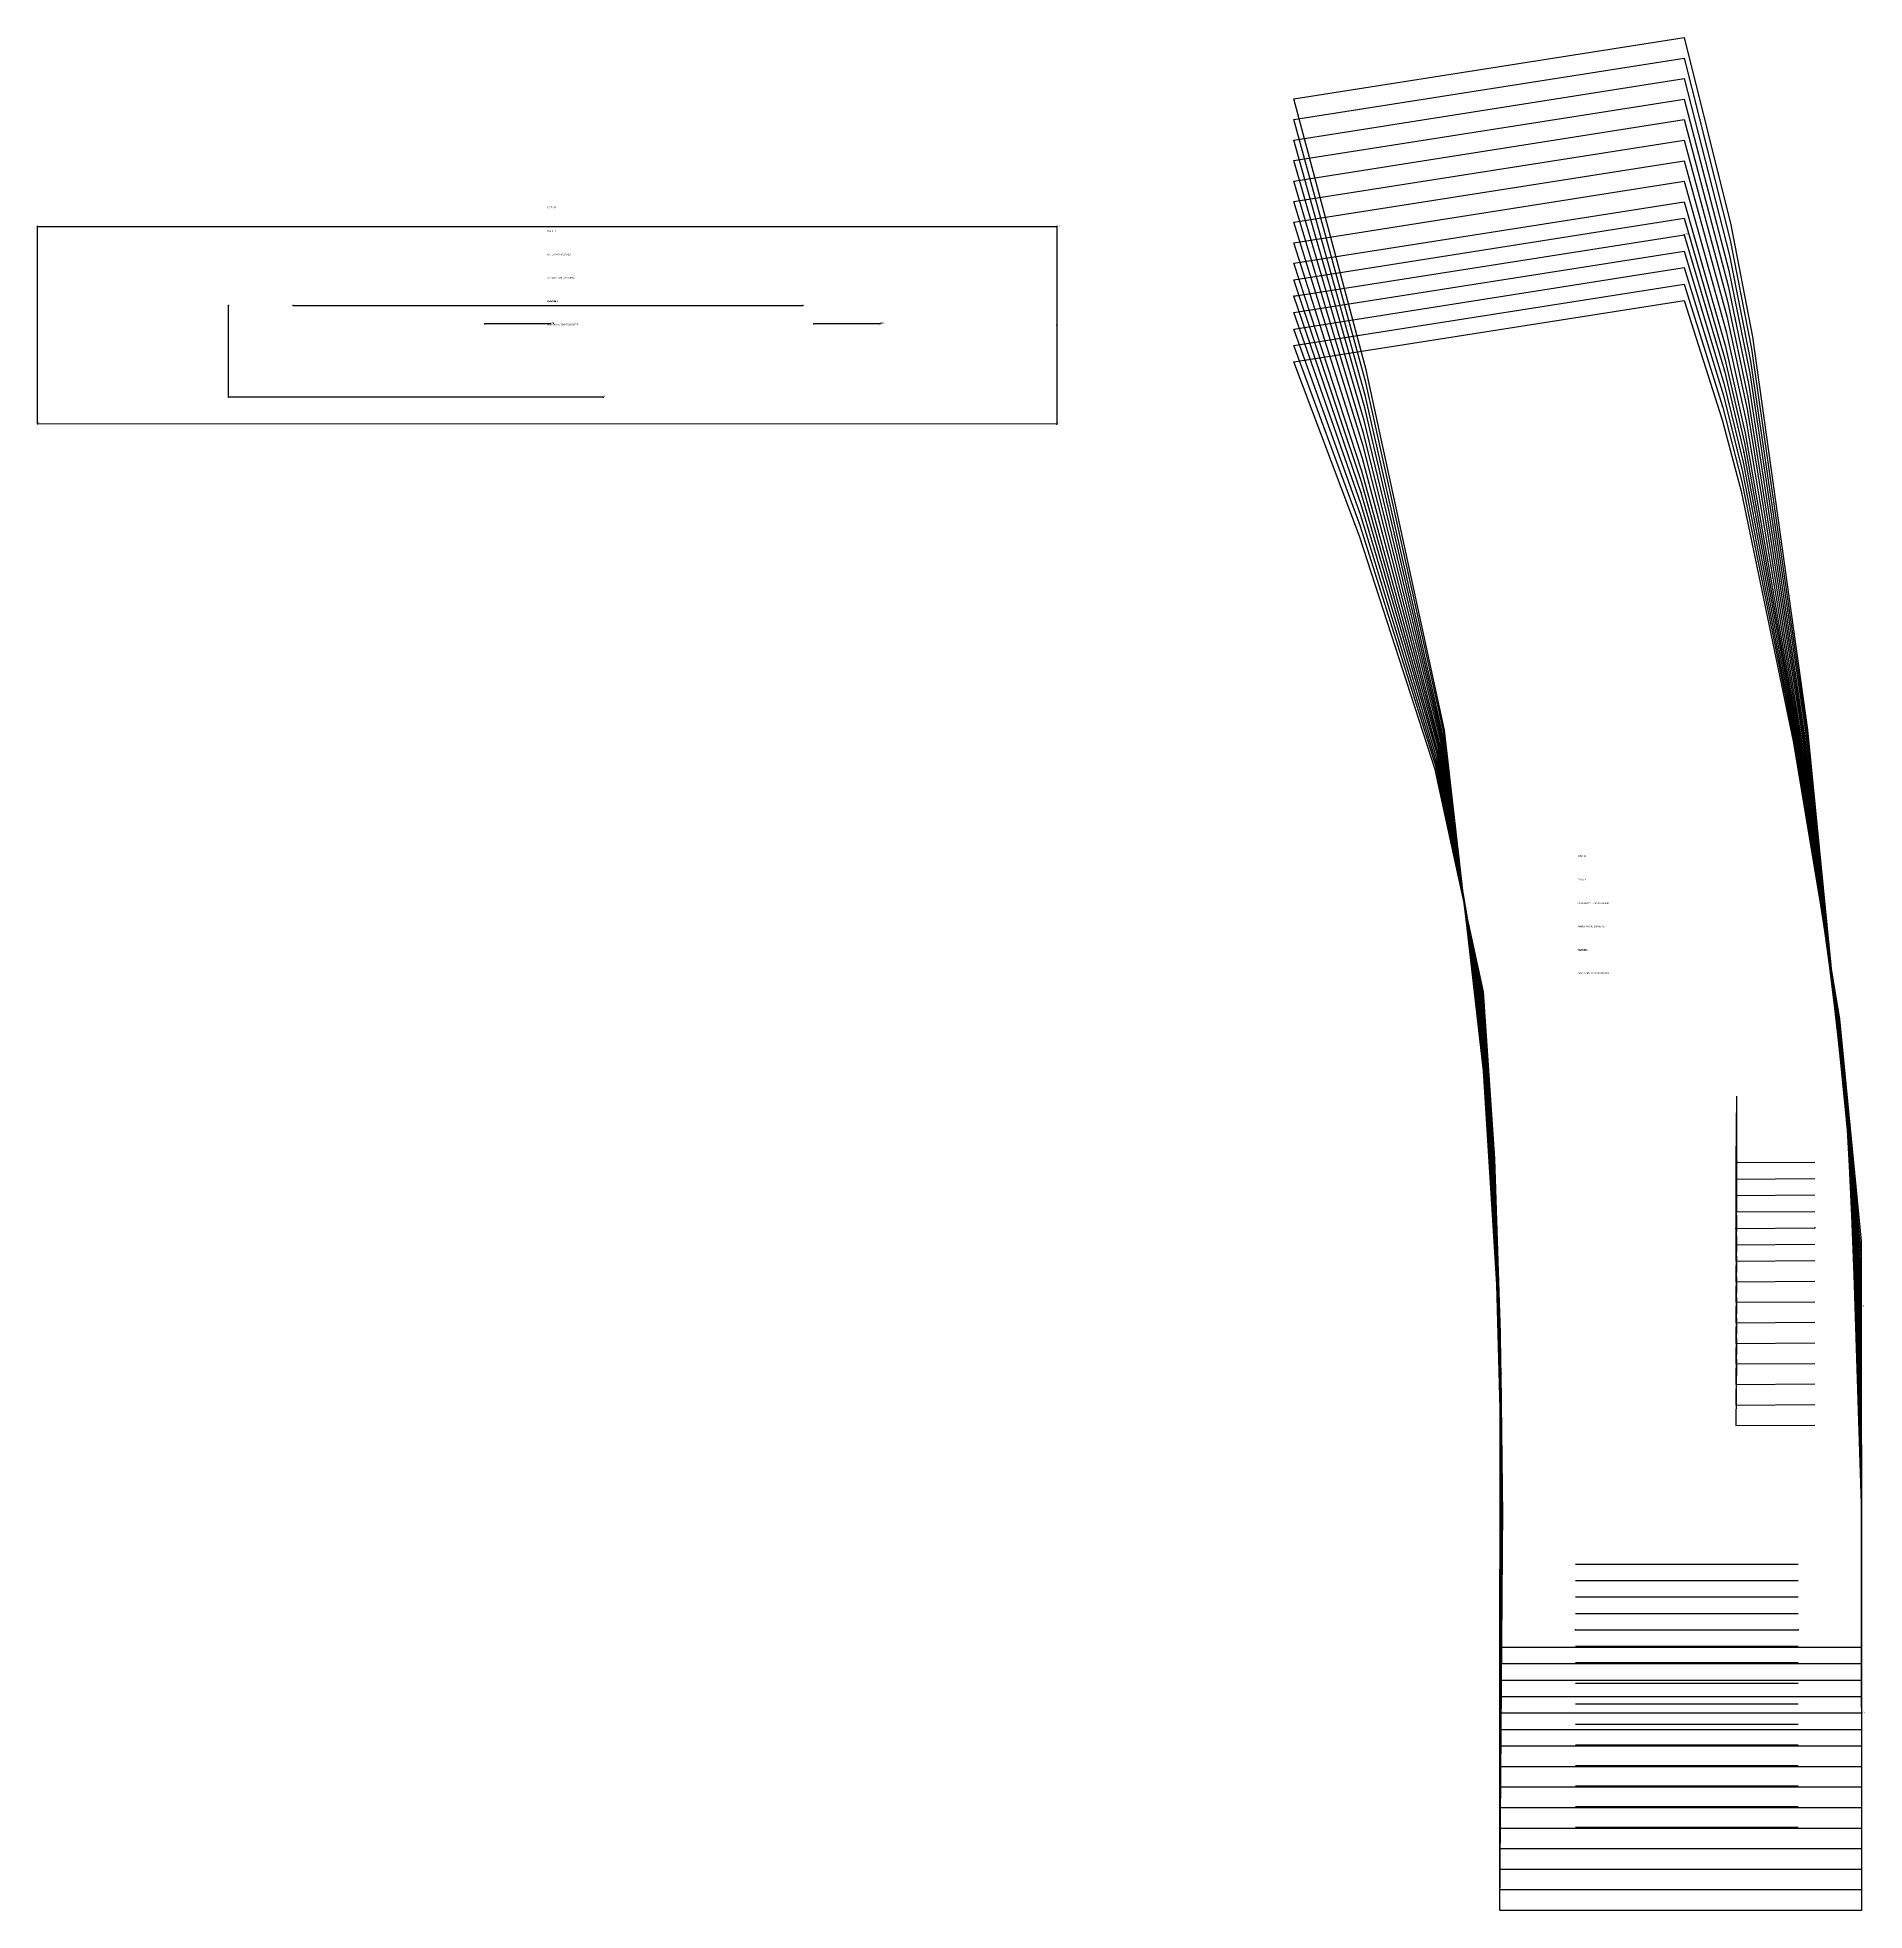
# Model space of a CAD drawing. Extents: x -42 to 1612, y -371 to 609.
# Drawn here: x 179.3 to 457.1, y -355.3 to -70.5 of the extents above; entities that cross this region are included whole.
import ezdxf

# ---------------------------------------------------------------- set-up
doc = ezdxf.new("R2010")
doc.units = 0

# ---------------------------------------------------------------- blocks, each defined once
blk = doc.blocks.new('GMX731XS17YP_42')
at = {"layer": '1'}
for points in [[(179.3012, -129.2429), (179.3012, -99.2302)], [(179.3012, -99.2302), (334.3174, -99.2302)], [(334.3174, -99.2302), (334.3123, -114.2315), (334.3123, -114.2315), (334.3174, -129.2835)], [(334.3174, -129.2835), (179.3012, -129.2429)]]:
    blk.add_lwpolyline(points, dxfattribs=at)
at = {"layer": '5'}
blk.add_line((218.1708, -111.2495), (295.7018, -111.2495), dxfattribs=at)
at = {"layer": '7'}
blk.add_line((218.1708, -111.2495), (295.7018, -111.2495), dxfattribs=at)
at = {"layer": '8'}
for p, q in [((257.3401, -114.0054), (247.3402, -114.0054)), ((307.3985, -114.0308), (297.368, -114.0308))]:
    blk.add_line(p, q, dxfattribs=at)
blk.add_lwpolyline([(265.3437, -125.1916), (208.3359, -125.1916), (208.3359, -111.2495)], dxfattribs=at)
at = {"layer": '1'}
for s, p in [('SIZE: 42', (256.8093, -110.7009)), ('Piece Name: GMX731XS17YP', (256.8093, -114.2569))]:
    blk.add_text(s, height=0.25, dxfattribs=at).set_placement(p)
blk = doc.blocks.new('GMX731XS17YP_44')
at = {"layer": '1'}
for points in [[(179.3012, -129.2429), (179.3012, -99.2302)], [(179.3012, -99.2302), (334.3174, -99.2302)], [(334.3174, -99.2302), (334.3123, -114.2315), (334.3123, -114.2315), (334.3174, -129.2835)], [(334.3174, -129.2835), (179.3012, -129.2429)]]:
    blk.add_lwpolyline(points, dxfattribs=at)
at = {"layer": '5'}
blk.add_line((218.1708, -111.2495), (295.7018, -111.2495), dxfattribs=at)
at = {"layer": '7'}
blk.add_line((218.1708, -111.2495), (295.7018, -111.2495), dxfattribs=at)
at = {"layer": '8'}
for p, q in [((257.3401, -114.0054), (247.3402, -114.0054)), ((307.3985, -114.0308), (297.368, -114.0308))]:
    blk.add_line(p, q, dxfattribs=at)
blk.add_lwpolyline([(265.3437, -125.1916), (208.3359, -125.1916), (208.3359, -111.2495)], dxfattribs=at)
at = {"layer": '1'}
for s, p in [('SIZE: 44', (256.8093, -110.7009)), ('Piece Name: GMX731XS17YP', (256.8093, -114.2569))]:
    blk.add_text(s, height=0.25, dxfattribs=at).set_placement(p)
blk = doc.blocks.new('GMX731XS17YP_46')
at = {"layer": '1'}
for points in [[(179.3012, -129.2429), (179.3012, -99.2302)], [(179.3012, -99.2302), (334.3174, -99.2302)], [(334.3174, -99.2302), (334.3123, -114.2315), (334.3123, -114.2315), (334.3174, -129.2835)], [(334.3174, -129.2835), (179.3012, -129.2429)]]:
    blk.add_lwpolyline(points, dxfattribs=at)
at = {"layer": '5'}
blk.add_line((218.1708, -111.2495), (295.7018, -111.2495), dxfattribs=at)
at = {"layer": '7'}
blk.add_line((218.1708, -111.2495), (295.7018, -111.2495), dxfattribs=at)
at = {"layer": '8'}
for p, q in [((257.3401, -114.0054), (247.3402, -114.0054)), ((307.3985, -114.0308), (297.368, -114.0308))]:
    blk.add_line(p, q, dxfattribs=at)
blk.add_lwpolyline([(265.3437, -125.1916), (208.3359, -125.1916), (208.3359, -111.2495)], dxfattribs=at)
at = {"layer": '1'}
for s, p in [('SIZE: 46', (256.8093, -110.7009)), ('Piece Name: GMX731XS17YP', (256.8093, -114.2569))]:
    blk.add_text(s, height=0.25, dxfattribs=at).set_placement(p)
blk = doc.blocks.new('GMX731XS17YP_48')
at = {"layer": '1'}
for points in [[(179.3012, -129.2429), (179.3012, -99.2302)], [(179.3012, -99.2302), (334.3174, -99.2302)], [(334.3174, -99.2302), (334.3123, -114.2315), (334.3123, -114.2315), (334.3174, -129.2835)], [(334.3174, -129.2835), (179.3012, -129.2429)]]:
    blk.add_lwpolyline(points, dxfattribs=at)
at = {"layer": '5'}
blk.add_line((218.1708, -111.2495), (295.7018, -111.2495), dxfattribs=at)
at = {"layer": '7'}
blk.add_line((218.1708, -111.2495), (295.7018, -111.2495), dxfattribs=at)
at = {"layer": '8'}
for p, q in [((257.3401, -114.0054), (247.3402, -114.0054)), ((307.3985, -114.0308), (297.368, -114.0308))]:
    blk.add_line(p, q, dxfattribs=at)
blk.add_lwpolyline([(265.3437, -125.1916), (208.3359, -125.1916), (208.3359, -111.2495)], dxfattribs=at)
at = {"layer": '1'}
for s, p in [('SIZE: 48', (256.8093, -110.7009)), ('Piece Name: GMX731XS17YP', (256.8093, -114.2569))]:
    blk.add_text(s, height=0.25, dxfattribs=at).set_placement(p)
blk = doc.blocks.new('GMX731XS17YP_50')
at = {"layer": '1'}
for points in [[(179.3012, -129.2429), (179.3012, -99.2302)], [(179.3012, -99.2302), (334.3174, -99.2302)], [(334.3174, -99.2302), (334.3123, -114.2315), (334.3123, -114.2315), (334.3174, -129.2835)], [(334.3174, -129.2835), (179.3012, -129.2429)]]:
    blk.add_lwpolyline(points, dxfattribs=at)
at = {"layer": '2'}
for p in [(179.3012, -99.2302), (179.3012, -99.2302), (334.3174, -99.2302), (334.3174, -99.2302), (208.3359, -111.2495), (218.1708, -111.2495), (295.7018, -111.2495), (247.3402, -114.0054), (257.3401, -114.0054), (297.368, -114.0308), (307.3985, -114.0308), (334.3123, -114.2315), (334.3123, -114.2315), (208.3359, -125.1916), (265.3437, -125.1916), (179.3012, -129.2429), (179.3012, -129.2429), (334.3174, -129.2835), (334.3174, -129.2835)]:
    blk.add_point(p, dxfattribs=at)
at = {"layer": '4'}
blk.add_point((334.3123, -114.2315, -3.998), dxfattribs=at)
at = {"layer": '5'}
blk.add_line((218.1708, -111.2495), (295.7018, -111.2495), dxfattribs=at)
at = {"layer": '7'}
blk.add_line((218.1708, -111.2495), (295.7018, -111.2495), dxfattribs=at)
at = {"layer": '8'}
for p, q in [((257.3401, -114.0054), (247.3402, -114.0054)), ((307.3985, -114.0308), (297.368, -114.0308))]:
    blk.add_line(p, q, dxfattribs=at)
blk.add_lwpolyline([(265.3437, -125.1916), (208.3359, -125.1916), (208.3359, -111.2495)], dxfattribs=at)
at = {"layer": '1'}
for s, p in [('SIZE: 50', (256.8093, -96.4769)), ('Fabric: 1', (256.8093, -100.0329)), ('CATEGORY: PLACKET', (256.8093, -103.5889)), ('ANNOTATION: 1XFABRIC', (256.8093, -107.1449)), ('Quantity: 1', (256.8093, -110.7009)), ('Piece Name: GMX731XS17YP', (256.8093, -114.2569))]:
    blk.add_text(s, height=0.25, dxfattribs=at).set_placement(p)
at = {"layer": '2'}
for s, p in [('# 2', (179.3012, -99.2302)), ('# 3', (334.3174, -99.2302)), ('# 1', (179.3012, -129.2429)), ('# 5', (179.3012, -129.2429)), ('# 4', (334.3174, -129.2835))]:
    blk.add_text(s, height=0.25, dxfattribs=at).set_placement(p)
at = {"layer": '8'}
for s, p in [('NM', (257.3401, -114.0054)), ('NM', (307.3985, -114.0308)), ('B', (265.3437, -125.1916))]:
    blk.add_text(s, height=0.25, dxfattribs=at).set_placement(p)
blk = doc.blocks.new('GMX731XS17YP_52')
at = {"layer": '1'}
for points in [[(179.3012, -129.2429), (179.3012, -99.2302)], [(179.3012, -99.2302), (334.3174, -99.2302)], [(334.3174, -99.2302), (334.3123, -114.2315), (334.3123, -114.2315), (334.3174, -129.2835)], [(334.3174, -129.2835), (179.3012, -129.2429)]]:
    blk.add_lwpolyline(points, dxfattribs=at)
at = {"layer": '5'}
blk.add_line((218.1708, -111.2495), (295.7018, -111.2495), dxfattribs=at)
at = {"layer": '7'}
blk.add_line((218.1708, -111.2495), (295.7018, -111.2495), dxfattribs=at)
at = {"layer": '8'}
for p, q in [((257.3401, -114.0054), (247.3402, -114.0054)), ((307.3985, -114.0308), (297.368, -114.0308))]:
    blk.add_line(p, q, dxfattribs=at)
blk.add_lwpolyline([(265.3437, -125.1916), (208.3359, -125.1916), (208.3359, -111.2495)], dxfattribs=at)
at = {"layer": '1'}
for s, p in [('SIZE: 52', (256.8093, -110.7009)), ('Piece Name: GMX731XS17YP', (256.8093, -114.2569))]:
    blk.add_text(s, height=0.25, dxfattribs=at).set_placement(p)
blk = doc.blocks.new('GMX731XS17YP_54')
at = {"layer": '1'}
for points in [[(179.3012, -129.2429), (179.3012, -99.2302)], [(179.3012, -99.2302), (334.3174, -99.2302)], [(334.3174, -99.2302), (334.3123, -114.2315), (334.3123, -114.2315), (334.3174, -129.2835)], [(334.3174, -129.2835), (179.3012, -129.2429)]]:
    blk.add_lwpolyline(points, dxfattribs=at)
at = {"layer": '5'}
blk.add_line((218.1708, -111.2495), (295.7018, -111.2495), dxfattribs=at)
at = {"layer": '7'}
blk.add_line((218.1708, -111.2495), (295.7018, -111.2495), dxfattribs=at)
at = {"layer": '8'}
for p, q in [((257.3401, -114.0054), (247.3402, -114.0054)), ((307.3985, -114.0308), (297.368, -114.0308))]:
    blk.add_line(p, q, dxfattribs=at)
blk.add_lwpolyline([(265.3437, -125.1916), (208.3359, -125.1916), (208.3359, -111.2495)], dxfattribs=at)
at = {"layer": '1'}
for s, p in [('SIZE: 54', (256.8093, -110.7009)), ('Piece Name: GMX731XS17YP', (256.8093, -114.2569))]:
    blk.add_text(s, height=0.25, dxfattribs=at).set_placement(p)
blk = doc.blocks.new('GMX731XS17YP_56')
at = {"layer": '1'}
for points in [[(179.3012, -129.2429), (179.3012, -99.2302)], [(179.3012, -99.2302), (334.3174, -99.2302)], [(334.3174, -99.2302), (334.3123, -114.2315), (334.3123, -114.2315), (334.3174, -129.2835)], [(334.3174, -129.2835), (179.3012, -129.2429)]]:
    blk.add_lwpolyline(points, dxfattribs=at)
at = {"layer": '5'}
blk.add_line((218.1708, -111.2495), (295.7018, -111.2495), dxfattribs=at)
at = {"layer": '7'}
blk.add_line((218.1708, -111.2495), (295.7018, -111.2495), dxfattribs=at)
at = {"layer": '8'}
for p, q in [((257.3401, -114.0054), (247.3402, -114.0054)), ((307.3985, -114.0308), (297.368, -114.0308))]:
    blk.add_line(p, q, dxfattribs=at)
blk.add_lwpolyline([(265.3437, -125.1916), (208.3359, -125.1916), (208.3359, -111.2495)], dxfattribs=at)
at = {"layer": '1'}
for s, p in [('SIZE: 56', (256.8093, -110.7009)), ('Piece Name: GMX731XS17YP', (256.8093, -114.2569))]:
    blk.add_text(s, height=0.25, dxfattribs=at).set_placement(p)
blk = doc.blocks.new('GMX731XS17YP_58')
at = {"layer": '1'}
for points in [[(179.3012, -129.2429), (179.3012, -99.2302)], [(179.3012, -99.2302), (334.3174, -99.2302)], [(334.3174, -99.2302), (334.3123, -114.2315), (334.3123, -114.2315), (334.3174, -129.2835)], [(334.3174, -129.2835), (179.3012, -129.2429)]]:
    blk.add_lwpolyline(points, dxfattribs=at)
at = {"layer": '5'}
blk.add_line((218.1708, -111.2495), (295.7018, -111.2495), dxfattribs=at)
at = {"layer": '7'}
blk.add_line((218.1708, -111.2495), (295.7018, -111.2495), dxfattribs=at)
at = {"layer": '8'}
for p, q in [((257.3401, -114.0054), (247.3402, -114.0054)), ((307.3985, -114.0308), (297.368, -114.0308))]:
    blk.add_line(p, q, dxfattribs=at)
blk.add_lwpolyline([(265.3437, -125.1916), (208.3359, -125.1916), (208.3359, -111.2495)], dxfattribs=at)
at = {"layer": '1'}
for s, p in [('SIZE: 58', (256.8093, -110.7009)), ('Piece Name: GMX731XS17YP', (256.8093, -114.2569))]:
    blk.add_text(s, height=0.25, dxfattribs=at).set_placement(p)
blk = doc.blocks.new('GMX731XS17YP_60')
at = {"layer": '1'}
for points in [[(179.3012, -129.2429), (179.3012, -99.2302)], [(179.3012, -99.2302), (334.3174, -99.2302)], [(334.3174, -99.2302), (334.3123, -114.2315), (334.3123, -114.2315), (334.3174, -129.2835)], [(334.3174, -129.2835), (179.3012, -129.2429)]]:
    blk.add_lwpolyline(points, dxfattribs=at)
at = {"layer": '5'}
blk.add_line((218.1708, -111.2495), (295.7018, -111.2495), dxfattribs=at)
at = {"layer": '7'}
blk.add_line((218.1708, -111.2495), (295.7018, -111.2495), dxfattribs=at)
at = {"layer": '8'}
for p, q in [((257.3401, -114.0054), (247.3402, -114.0054)), ((307.3985, -114.0308), (297.368, -114.0308))]:
    blk.add_line(p, q, dxfattribs=at)
blk.add_lwpolyline([(265.3437, -125.1916), (208.3359, -125.1916), (208.3359, -111.2495)], dxfattribs=at)
at = {"layer": '1'}
for s, p in [('SIZE: 60', (256.8093, -110.7009)), ('Piece Name: GMX731XS17YP', (256.8093, -114.2569))]:
    blk.add_text(s, height=0.25, dxfattribs=at).set_placement(p)
blk = doc.blocks.new('GMX731XS17YP_62')
at = {"layer": '1'}
for points in [[(179.3012, -129.2429), (179.3012, -99.2302)], [(179.3012, -99.2302), (334.3174, -99.2302)], [(334.3174, -99.2302), (334.3123, -114.2315), (334.3123, -114.2315), (334.3174, -129.2835)], [(334.3174, -129.2835), (179.3012, -129.2429)]]:
    blk.add_lwpolyline(points, dxfattribs=at)
at = {"layer": '5'}
blk.add_line((218.1708, -111.2495), (295.7018, -111.2495), dxfattribs=at)
at = {"layer": '7'}
blk.add_line((218.1708, -111.2495), (295.7018, -111.2495), dxfattribs=at)
at = {"layer": '8'}
for p, q in [((257.3401, -114.0054), (247.3402, -114.0054)), ((307.3985, -114.0308), (297.368, -114.0308))]:
    blk.add_line(p, q, dxfattribs=at)
blk.add_lwpolyline([(265.3437, -125.1916), (208.3359, -125.1916), (208.3359, -111.2495)], dxfattribs=at)
at = {"layer": '1'}
for s, p in [('SIZE: 62', (256.8093, -110.7009)), ('Piece Name: GMX731XS17YP', (256.8093, -114.2569))]:
    blk.add_text(s, height=0.25, dxfattribs=at).set_placement(p)
blk = doc.blocks.new('GMX731XS17YP_64')
at = {"layer": '1'}
for points in [[(179.3012, -129.2429), (179.3012, -99.2302)], [(179.3012, -99.2302), (334.3174, -99.2302)], [(334.3174, -99.2302), (334.3123, -114.2315), (334.3123, -114.2315), (334.3174, -129.2835)], [(334.3174, -129.2835), (179.3012, -129.2429)]]:
    blk.add_lwpolyline(points, dxfattribs=at)
at = {"layer": '5'}
blk.add_line((218.1708, -111.2495), (295.7018, -111.2495), dxfattribs=at)
at = {"layer": '7'}
blk.add_line((218.1708, -111.2495), (295.7018, -111.2495), dxfattribs=at)
at = {"layer": '8'}
for p, q in [((257.3401, -114.0054), (247.3402, -114.0054)), ((307.3985, -114.0308), (297.368, -114.0308))]:
    blk.add_line(p, q, dxfattribs=at)
blk.add_lwpolyline([(265.3437, -125.1916), (208.3359, -125.1916), (208.3359, -111.2495)], dxfattribs=at)
at = {"layer": '1'}
for s, p in [('SIZE: 64', (256.8093, -110.7009)), ('Piece Name: GMX731XS17YP', (256.8093, -114.2569))]:
    blk.add_text(s, height=0.25, dxfattribs=at).set_placement(p)
blk = doc.blocks.new('GMX731XS17C1_42')
at = {"layer": '1'}
for points in [[(370.3447, -119.8169), (429.7274, -110.4697)], [(429.7274, -110.4697), (435.5084, -128.6028), (438.3558, -139.4689), (446.3339, -177.7543), (453.3189, -219.7659), (456.6082, -253.5175), (456.6844, -315.3207)], [(401.668, -315.3207), (401.7671, -267.4976), (400.9137, -240.9927), (399.1737, -215.6207), (391.8433, -181.7726), (380.36, -146.3244), (370.3447, -119.8169)], [(456.6844, -315.3207), (401.668, -315.3207)]]:
    blk.add_lwpolyline(points, dxfattribs=at)
at = {"layer": '5'}
blk.add_line((413.1895, -302.6207), (447.0629, -302.6207), dxfattribs=at)
at = {"layer": '6'}
blk.add_line((456.6844, -315.3207), (401.668, -315.3207), dxfattribs=at)
at = {"layer": '7'}
blk.add_line((413.1895, -302.6207), (447.0629, -302.6207), dxfattribs=at)
at = {"layer": '8'}
blk.add_lwpolyline([(437.6649, -231.455), (437.5887, -241.5769), (449.5902, -241.488)], dxfattribs=at)
at = {"layer": '1'}
for s, p in [('SIZE: 42', (413.5146, -209.3392)), ('Piece Name: GMX731XS17C1', (413.5146, -212.8952))]:
    blk.add_text(s, height=0.25, dxfattribs=at).set_placement(p)
blk = doc.blocks.new('GMX731XS17C1_44')
at = {"layer": '1'}
for points in [[(370.3447, -117.3176), (429.7274, -107.9704)], [(429.7274, -107.9704), (435.5897, -126.7511), (438.465, -138.0033), (446.466, -177.6324), (453.4231, -221.107), (456.6082, -256.0168), (456.6844, -317.8201)], [(401.668, -317.8201), (401.7925, -269.0369), (400.934, -242.0011), (399.1737, -216.121), (391.9271, -181.2367), (380.4184, -144.6708), (370.3447, -117.3176)], [(456.6844, -317.8201), (401.668, -317.8201)]]:
    blk.add_lwpolyline(points, dxfattribs=at)
at = {"layer": '5'}
blk.add_line((413.1895, -305.1201), (447.0629, -305.1201), dxfattribs=at)
at = {"layer": '6'}
blk.add_line((456.6844, -317.8201), (401.668, -317.8201), dxfattribs=at)
at = {"layer": '7'}
blk.add_line((413.1895, -305.1201), (447.0629, -305.1201), dxfattribs=at)
at = {"layer": '8'}
blk.add_lwpolyline([(437.6649, -233.9544), (437.5887, -244.0763), (449.5902, -243.9874)], dxfattribs=at)
at = {"layer": '1'}
for s, p in [('SIZE: 44', (413.5146, -209.3392)), ('Piece Name: GMX731XS17C1', (413.5146, -212.8952))]:
    blk.add_text(s, height=0.25, dxfattribs=at).set_placement(p)
blk = doc.blocks.new('GMX731XS17C1_46')
at = {"layer": '1'}
for points in [[(370.3447, -114.8182), (429.7274, -105.471)], [(429.7274, -105.471), (435.6685, -124.902), (438.5717, -136.5377), (446.6006, -177.5079), (453.5247, -222.4456), (456.6082, -258.5162), (456.6844, -320.3195)], [(401.668, -320.3195), (401.8179, -270.5786), (400.9568, -243.012), (399.1737, -216.6214), (392.0084, -180.7033), (380.4768, -143.0198), (370.3447, -114.8182)], [(456.6844, -320.3195), (401.668, -320.3195)]]:
    blk.add_lwpolyline(points, dxfattribs=at)
at = {"layer": '5'}
blk.add_line((413.1895, -307.6194), (447.0629, -307.6194), dxfattribs=at)
at = {"layer": '6'}
blk.add_line((456.6844, -320.3195), (401.668, -320.3195), dxfattribs=at)
at = {"layer": '7'}
blk.add_line((413.1895, -307.6194), (447.0629, -307.6194), dxfattribs=at)
at = {"layer": '8'}
blk.add_lwpolyline([(437.6649, -236.4537), (437.5887, -246.5756), (449.5902, -246.4867)], dxfattribs=at)
at = {"layer": '1'}
for s, p in [('SIZE: 46', (413.5146, -209.3392)), ('Piece Name: GMX731XS17C1', (413.5146, -212.8952))]:
    blk.add_text(s, height=0.25, dxfattribs=at).set_placement(p)
blk = doc.blocks.new('GMX731XS17C1_48')
at = {"layer": '1'}
for points in [[(370.3447, -112.3189), (429.7274, -102.9717)], [(429.7274, -102.9717), (435.7498, -123.0503), (438.6784, -135.0722), (446.7353, -177.386), (453.6288, -223.7842), (456.6082, -261.0155), (456.6844, -322.8188)], [(401.668, -322.8188), (401.8433, -272.1204), (400.9797, -244.0204), (399.1737, -217.1218), (392.0897, -180.1673), (380.5352, -141.3688), (370.3447, -112.3189)], [(456.6844, -322.8188), (401.668, -322.8188)]]:
    blk.add_lwpolyline(points, dxfattribs=at)
at = {"layer": '5'}
blk.add_line((413.1895, -310.1188), (447.0629, -310.1188), dxfattribs=at)
at = {"layer": '6'}
blk.add_line((456.6844, -322.8188), (401.668, -322.8188), dxfattribs=at)
at = {"layer": '7'}
blk.add_line((413.1895, -310.1188), (447.0629, -310.1188), dxfattribs=at)
at = {"layer": '8'}
blk.add_lwpolyline([(437.6649, -238.9531), (437.5887, -249.075), (449.5902, -248.9861)], dxfattribs=at)
at = {"layer": '1'}
for s, p in [('SIZE: 48', (413.5146, -209.3392)), ('Piece Name: GMX731XS17C1', (413.5146, -212.8952))]:
    blk.add_text(s, height=0.25, dxfattribs=at).set_placement(p)
blk = doc.blocks.new('GMX731XS17C1_50')
at = {"layer": '1'}
for points in [[(370.3447, -109.8195), (429.7274, -100.4723)], [(429.7274, -100.4723), (435.831, -121.1987), (438.7876, -133.6041), (446.8699, -177.2616), (453.733, -225.1228), (456.6082, -263.5149), (456.6844, -325.3182)], [(401.668, -325.3182), (401.8712, -273.6597), (401.0025, -245.0288), (399.1737, -217.6222), (392.1735, -179.6314), (380.5962, -139.7153), (370.3447, -109.8195)], [(456.6844, -325.3182), (401.668, -325.3182)]]:
    blk.add_lwpolyline(points, dxfattribs=at)
at = {"layer": '2'}
for p in [(429.7274, -100.4723), (429.7274, -100.4723), (370.3447, -109.8195), (370.3447, -109.8195), (435.831, -121.1987), (446.8699, -177.2616), (437.6649, -241.4525), (437.5887, -251.5744), (449.5902, -251.4854), (456.6082, -263.5149), (413.1895, -312.6182), (447.0629, -312.6182), (401.668, -325.3182), (456.6844, -325.3182), (456.6844, -325.3182)]:
    blk.add_point(p, dxfattribs=at)
at = {"layer": '3'}
for p in [(438.7876, -133.6041), (380.5962, -139.7153), (392.1735, -179.6314), (399.1737, -217.6222), (453.733, -225.1228), (401.0025, -245.0288), (401.8712, -273.6597)]:
    blk.add_point(p, dxfattribs=at)
at = {"layer": '4'}
for p in [(399.1737, -217.6222, -3.998), (401.668, -325.3182, -3.998), (456.6844, -325.3182, -3.998), (456.6844, -325.3182, -3.998)]:
    blk.add_point(p, dxfattribs=at)
at = {"layer": '5'}
blk.add_line((413.1895, -312.6182), (447.0629, -312.6182), dxfattribs=at)
at = {"layer": '6'}
blk.add_line((456.6844, -325.3182), (401.668, -325.3182), dxfattribs=at)
at = {"layer": '7'}
blk.add_line((413.1895, -312.6182), (447.0629, -312.6182), dxfattribs=at)
at = {"layer": '8'}
blk.add_lwpolyline([(437.6649, -241.4525), (437.5887, -251.5744), (449.5902, -251.4854)], dxfattribs=at)
at = {"layer": '1'}
for s, p in [('SIZE: 50', (413.5146, -195.1152)), ('Fabric: 1', (413.5146, -198.6712)), ('CATEGORY: UPPER COLLAR', (413.5146, -202.2272)), ('ANNOTATION: 1XFABRIC', (413.5146, -205.7832)), ('Quantity: 1', (413.5146, -209.3392)), ('Piece Name: GMX731XS17C1', (413.5146, -212.8952))]:
    blk.add_text(s, height=0.25, dxfattribs=at).set_placement(p)
at = {"layer": '2'}
for s, p in [('# 52', (429.7274, -100.4723)), ('# 52', (429.7274, -100.4723)), ('# 52', (370.3447, -109.8195)), ('# 52', (370.3447, -109.8195)), ('# 0', (456.6082, -263.5149)), ('# 0', (401.668, -325.3182)), ('# 0', (456.6844, -325.3182)), ('# 0', (456.6844, -325.3182))]:
    blk.add_text(s, height=0.25, dxfattribs=at).set_placement(p)
at = {"layer": '3'}
blk.add_text('# 1', height=0.25, dxfattribs=at).set_placement((399.1737, -217.6222))
at = {"layer": '8'}
blk.add_text('B', height=0.25, dxfattribs=at).set_placement((437.6649, -241.4525))
blk = doc.blocks.new('GMX731XS17C1_52')
at = {"layer": '1'}
for points in [[(370.3447, -107.3201), (429.7274, -97.9729)], [(429.7274, -97.9729), (435.9098, -119.3496), (438.8943, -132.1385), (447.002, -177.1396), (453.8345, -226.4639), (456.6082, -266.0143), (456.6844, -327.8175)], [(401.668, -327.8175), (401.8966, -275.2014), (401.0229, -246.0397), (399.1737, -218.1225), (392.2548, -179.098), (380.6546, -138.0643), (370.3447, -107.3201)], [(456.6844, -327.8175), (401.668, -327.8175)]]:
    blk.add_lwpolyline(points, dxfattribs=at)
at = {"layer": '5'}
blk.add_line((413.1895, -315.1175), (447.0629, -315.1175), dxfattribs=at)
at = {"layer": '6'}
blk.add_line((456.6844, -327.8175), (401.668, -327.8175), dxfattribs=at)
at = {"layer": '7'}
blk.add_line((413.1895, -315.1175), (447.0629, -315.1175), dxfattribs=at)
at = {"layer": '8'}
blk.add_lwpolyline([(437.6649, -243.9518), (437.5887, -254.0737), (449.5902, -253.9848)], dxfattribs=at)
at = {"layer": '1'}
for s, p in [('SIZE: 52', (413.5146, -209.3392)), ('Piece Name: GMX731XS17C1', (413.5146, -212.8952))]:
    blk.add_text(s, height=0.25, dxfattribs=at).set_placement(p)
blk = doc.blocks.new('GMX731XS17C1_54')
at = {"layer": '1'}
for points in [[(370.3447, -104.8208), (429.7274, -95.4736)], [(429.7274, -95.4736), (435.991, -117.4979), (439.0009, -130.6729), (447.1366, -177.0177), (453.9387, -227.8025), (456.6082, -268.5136), (456.6844, -330.3169)], [(401.668, -330.3169), (401.922, -276.7432), (401.0457, -247.0481), (399.1737, -218.6229), (392.3361, -178.5621), (380.713, -136.4133), (370.3447, -104.8208)], [(456.6844, -330.3169), (401.668, -330.3169)]]:
    blk.add_lwpolyline(points, dxfattribs=at)
at = {"layer": '5'}
blk.add_line((413.1895, -317.6169), (447.0629, -317.6169), dxfattribs=at)
at = {"layer": '6'}
blk.add_line((456.6844, -330.3169), (401.668, -330.3169), dxfattribs=at)
at = {"layer": '7'}
blk.add_line((413.1895, -317.6169), (447.0629, -317.6169), dxfattribs=at)
at = {"layer": '8'}
blk.add_lwpolyline([(437.6649, -246.4512), (437.5887, -256.5731), (449.5902, -256.4842)], dxfattribs=at)
at = {"layer": '1'}
for s, p in [('SIZE: 54', (413.5146, -209.3392)), ('Piece Name: GMX731XS17C1', (413.5146, -212.8952))]:
    blk.add_text(s, height=0.25, dxfattribs=at).set_placement(p)
blk = doc.blocks.new('GMX731XS17C1_56')
at = {"layer": '1'}
for points in [[(370.3447, -101.6966), (429.7274, -92.3494)], [(429.7274, -92.3494), (436.0901, -115.184), (439.1356, -128.8416), (447.3042, -176.8628), (454.0657, -229.4764), (456.6082, -271.6378), (456.6844, -333.4411)], [(401.668, -333.4411), (401.9474, -278.9098), (401.0686, -248.6838), (399.1737, -219.7482), (392.4529, -178.2217), (380.7943, -134.4905), (370.3447, -101.6966)], [(456.6844, -333.4411), (401.668, -333.4411)]]:
    blk.add_lwpolyline(points, dxfattribs=at)
at = {"layer": '5'}
blk.add_line((413.1895, -320.7411), (447.0629, -320.7411), dxfattribs=at)
at = {"layer": '6'}
blk.add_line((456.6844, -333.4411), (401.668, -333.4411), dxfattribs=at)
at = {"layer": '7'}
blk.add_line((413.1895, -320.7411), (447.0629, -320.7411), dxfattribs=at)
at = {"layer": '8'}
blk.add_lwpolyline([(437.6649, -249.5754), (437.5887, -259.6973), (449.5902, -259.6084)], dxfattribs=at)
at = {"layer": '1'}
for s, p in [('SIZE: 56', (413.5146, -209.3392)), ('Piece Name: GMX731XS17C1', (413.5146, -212.8952))]:
    blk.add_text(s, height=0.25, dxfattribs=at).set_placement(p)
blk = doc.blocks.new('GMX731XS17C1_58')
at = {"layer": '1'}
for points in [[(370.3447, -98.5724), (429.7274, -89.2252)], [(429.7274, -89.2252), (436.1917, -112.8726), (439.2702, -127.0077), (447.4719, -176.7104), (454.1952, -231.1502), (456.6082, -274.762), (456.6844, -336.5653)], [(401.668, -336.5653), (401.9728, -281.0739), (401.0889, -250.317), (399.1737, -220.8734), (392.5698, -177.8813), (380.8781, -132.5652), (370.3447, -98.5724)], [(456.6844, -336.5653), (401.668, -336.5653)]]:
    blk.add_lwpolyline(points, dxfattribs=at)
at = {"layer": '5'}
blk.add_line((413.1895, -323.8653), (447.0629, -323.8653), dxfattribs=at)
at = {"layer": '6'}
blk.add_line((456.6844, -336.5653), (401.668, -336.5653), dxfattribs=at)
at = {"layer": '7'}
blk.add_line((413.1895, -323.8653), (447.0629, -323.8653), dxfattribs=at)
at = {"layer": '8'}
blk.add_lwpolyline([(437.6649, -252.6996), (437.5887, -262.8215), (449.5902, -262.7326)], dxfattribs=at)
at = {"layer": '1'}
for s, p in [('SIZE: 58', (413.5146, -209.3392)), ('Piece Name: GMX731XS17C1', (413.5146, -212.8952))]:
    blk.add_text(s, height=0.25, dxfattribs=at).set_placement(p)
blk = doc.blocks.new('GMX731XS17C1_60')
at = {"layer": '1'}
for points in [[(370.3447, -95.4482), (429.7274, -86.101)], [(429.7274, -86.101), (436.2908, -110.5586), (439.4048, -125.1763), (447.637, -176.5555), (454.3248, -232.8241), (456.6082, -277.8862), (456.6844, -339.6895)], [(401.668, -339.6895), (402.0008, -283.2405), (401.1118, -251.9528), (399.1737, -221.9986), (392.6841, -177.5384), (380.962, -130.6424), (370.3447, -95.4482)], [(456.6844, -339.6895), (401.668, -339.6895)]]:
    blk.add_lwpolyline(points, dxfattribs=at)
at = {"layer": '5'}
blk.add_line((413.1895, -326.9895), (447.0629, -326.9895), dxfattribs=at)
at = {"layer": '6'}
blk.add_line((456.6844, -339.6895), (401.668, -339.6895), dxfattribs=at)
at = {"layer": '7'}
blk.add_line((413.1895, -326.9895), (447.0629, -326.9895), dxfattribs=at)
at = {"layer": '8'}
blk.add_lwpolyline([(437.6649, -255.8238), (437.5887, -265.9457), (449.5902, -265.8568)], dxfattribs=at)
at = {"layer": '1'}
for s, p in [('SIZE: 60', (413.5146, -209.3392)), ('Piece Name: GMX731XS17C1', (413.5146, -212.8952))]:
    blk.add_text(s, height=0.25, dxfattribs=at).set_placement(p)
blk = doc.blocks.new('GMX731XS17C1_62')
at = {"layer": '1'}
for points in [[(370.3447, -92.324), (429.7274, -82.9768)], [(429.7274, -82.9768), (436.3898, -108.2447), (439.5369, -123.345), (447.8046, -176.4005), (454.4543, -234.4979), (456.6082, -281.0104), (456.6844, -342.8137)], [(401.668, -342.8137), (402.0262, -285.4072), (401.1346, -253.586), (399.1737, -223.1238), (392.8009, -177.1981), (381.0432, -128.7196), (370.3447, -92.324)], [(456.6844, -342.8137), (401.668, -342.8137)]]:
    blk.add_lwpolyline(points, dxfattribs=at)
at = {"layer": '5'}
blk.add_line((413.1895, -330.1137), (447.0629, -330.1137), dxfattribs=at)
at = {"layer": '6'}
blk.add_line((456.6844, -342.8137), (401.668, -342.8137), dxfattribs=at)
at = {"layer": '7'}
blk.add_line((413.1895, -330.1137), (447.0629, -330.1137), dxfattribs=at)
at = {"layer": '8'}
blk.add_lwpolyline([(437.6649, -258.948), (437.5887, -269.0699), (449.5902, -268.981)], dxfattribs=at)
at = {"layer": '1'}
for s, p in [('SIZE: 62', (413.5146, -209.3392)), ('Piece Name: GMX731XS17C1', (413.5146, -212.8952))]:
    blk.add_text(s, height=0.25, dxfattribs=at).set_placement(p)
blk = doc.blocks.new('GMX731XS17C1_64')
at = {"layer": '1'}
for points in [[(370.3447, -89.1998), (429.7274, -79.8526)], [(429.7274, -79.8526), (436.4914, -105.9308), (439.6715, -121.5111), (447.9722, -176.2481), (454.5813, -236.1743), (456.6082, -284.1346), (456.6844, -345.9379)], [(401.668, -345.9379), (402.0516, -287.5738), (401.1575, -255.2218), (399.1737, -224.249), (392.9177, -176.8577), (381.1271, -126.7943), (370.3447, -89.1998)], [(456.6844, -345.9379), (401.668, -345.9379)]]:
    blk.add_lwpolyline(points, dxfattribs=at)
at = {"layer": '5'}
blk.add_line((413.1895, -333.2379), (447.0629, -333.2379), dxfattribs=at)
at = {"layer": '6'}
blk.add_line((456.6844, -345.9379), (401.668, -345.9379), dxfattribs=at)
at = {"layer": '7'}
blk.add_line((413.1895, -333.2379), (447.0629, -333.2379), dxfattribs=at)
at = {"layer": '8'}
blk.add_lwpolyline([(437.6649, -262.0722), (437.5887, -272.1941), (449.5902, -272.1052)], dxfattribs=at)
at = {"layer": '1'}
for s, p in [('SIZE: 64', (413.5146, -209.3392)), ('Piece Name: GMX731XS17C1', (413.5146, -212.8952))]:
    blk.add_text(s, height=0.25, dxfattribs=at).set_placement(p)
blk = doc.blocks.new('GMX731XS17C1_66')
at = {"layer": '1'}
for points in [[(370.3447, -86.0756), (429.7274, -76.7284)], [(429.7274, -76.7284), (436.5905, -103.6194), (439.8061, -119.6798), (448.1399, -176.0932), (454.7108, -237.8482), (456.6082, -287.2588), (456.6844, -349.0621)], [(401.668, -349.0621), (402.077, -289.7378), (401.1778, -256.855), (399.1737, -225.3742), (393.0346, -176.5148), (381.2109, -124.8715), (370.3447, -86.0756)], [(456.6844, -349.0621), (401.668, -349.0621)]]:
    blk.add_lwpolyline(points, dxfattribs=at)
at = {"layer": '5'}
blk.add_line((413.1895, -336.3621), (447.0629, -336.3621), dxfattribs=at)
at = {"layer": '6'}
blk.add_line((456.6844, -349.0621), (401.668, -349.0621), dxfattribs=at)
at = {"layer": '7'}
blk.add_line((413.1895, -336.3621), (447.0629, -336.3621), dxfattribs=at)
at = {"layer": '8'}
blk.add_lwpolyline([(437.6649, -265.1964), (437.5887, -275.3183), (449.5902, -275.2294)], dxfattribs=at)
at = {"layer": '1'}
for s, p in [('SIZE: 66', (413.5146, -209.3392)), ('Piece Name: GMX731XS17C1', (413.5146, -212.8952))]:
    blk.add_text(s, height=0.25, dxfattribs=at).set_placement(p)
blk = doc.blocks.new('GMX731XS17C1_68')
at = {"layer": '1'}
for points in [[(370.3447, -82.9514), (429.7274, -73.6042)], [(429.7274, -73.6042), (436.6921, -101.3054), (439.9407, -117.8484), (448.3075, -175.9408), (454.8404, -239.5221), (456.6082, -290.383), (456.6844, -352.1863)], [(401.668, -352.1863), (402.1049, -291.9045), (401.2007, -258.4908), (399.1737, -226.4995), (393.1489, -176.1745), (381.2921, -122.9488), (370.3447, -82.9514)], [(456.6844, -352.1863), (401.668, -352.1863)]]:
    blk.add_lwpolyline(points, dxfattribs=at)
at = {"layer": '5'}
blk.add_line((413.1895, -339.4863), (447.0629, -339.4863), dxfattribs=at)
at = {"layer": '6'}
blk.add_line((456.6844, -352.1863), (401.668, -352.1863), dxfattribs=at)
at = {"layer": '7'}
blk.add_line((413.1895, -339.4863), (447.0629, -339.4863), dxfattribs=at)
at = {"layer": '8'}
blk.add_lwpolyline([(437.6649, -268.3206), (437.5887, -278.4425), (449.5902, -278.3536)], dxfattribs=at)
at = {"layer": '1'}
for s, p in [('SIZE: 68', (413.5146, -209.3392)), ('Piece Name: GMX731XS17C1', (413.5146, -212.8952))]:
    blk.add_text(s, height=0.25, dxfattribs=at).set_placement(p)
blk = doc.blocks.new('GMX731XS17C1_70')
at = {"layer": '1'}
for points in [[(370.3447, -79.8272), (429.7274, -70.48)], [(429.7274, -70.48), (436.7912, -98.9915), (440.0754, -116.0146), (448.4751, -175.7858), (454.9699, -241.1959), (456.6082, -293.5072), (456.6844, -355.3105)], [(401.668, -355.3105), (402.1303, -294.0711), (401.2235, -260.124), (399.1737, -227.6247), (393.2657, -175.8341), (381.376, -121.0234), (370.3447, -79.8272)], [(456.6844, -355.3105), (401.668, -355.3105)]]:
    blk.add_lwpolyline(points, dxfattribs=at)
at = {"layer": '5'}
blk.add_line((413.1895, -342.6105), (447.0629, -342.6105), dxfattribs=at)
at = {"layer": '6'}
blk.add_line((456.6844, -355.3105), (401.668, -355.3105), dxfattribs=at)
at = {"layer": '7'}
blk.add_line((413.1895, -342.6105), (447.0629, -342.6105), dxfattribs=at)
at = {"layer": '8'}
blk.add_lwpolyline([(437.6649, -271.4448), (437.5887, -281.5667), (449.5902, -281.4778)], dxfattribs=at)
at = {"layer": '1'}
for s, p in [('SIZE: 70', (413.5146, -209.3392)), ('Piece Name: GMX731XS17C1', (413.5146, -212.8952))]:
    blk.add_text(s, height=0.25, dxfattribs=at).set_placement(p)

msp = doc.modelspace()

# ---------------------------------------------------------------- block references
at = {"layer": '1'}
for name in ['GMX731XS17C1_70', 'GMX731XS17C1_68', 'GMX731XS17C1_66', 'GMX731XS17C1_64', 'GMX731XS17C1_62', 'GMX731XS17C1_60', 'GMX731XS17C1_58', 'GMX731XS17C1_56', 'GMX731XS17YP_50', 'GMX731XS17C1_54', 'GMX731XS17YP_42', 'GMX731XS17YP_44', 'GMX731XS17YP_46', 'GMX731XS17YP_48', 'GMX731XS17YP_52', 'GMX731XS17YP_54', 'GMX731XS17YP_56', 'GMX731XS17YP_58', 'GMX731XS17YP_60', 'GMX731XS17YP_62', 'GMX731XS17YP_64', 'GMX731XS17C1_52', 'GMX731XS17C1_50', 'GMX731XS17C1_48', 'GMX731XS17C1_46', 'GMX731XS17C1_44', 'GMX731XS17C1_42']:
    msp.add_blockref(name, (0, 0), dxfattribs=at)

doc.saveas('drawing.dxf')
